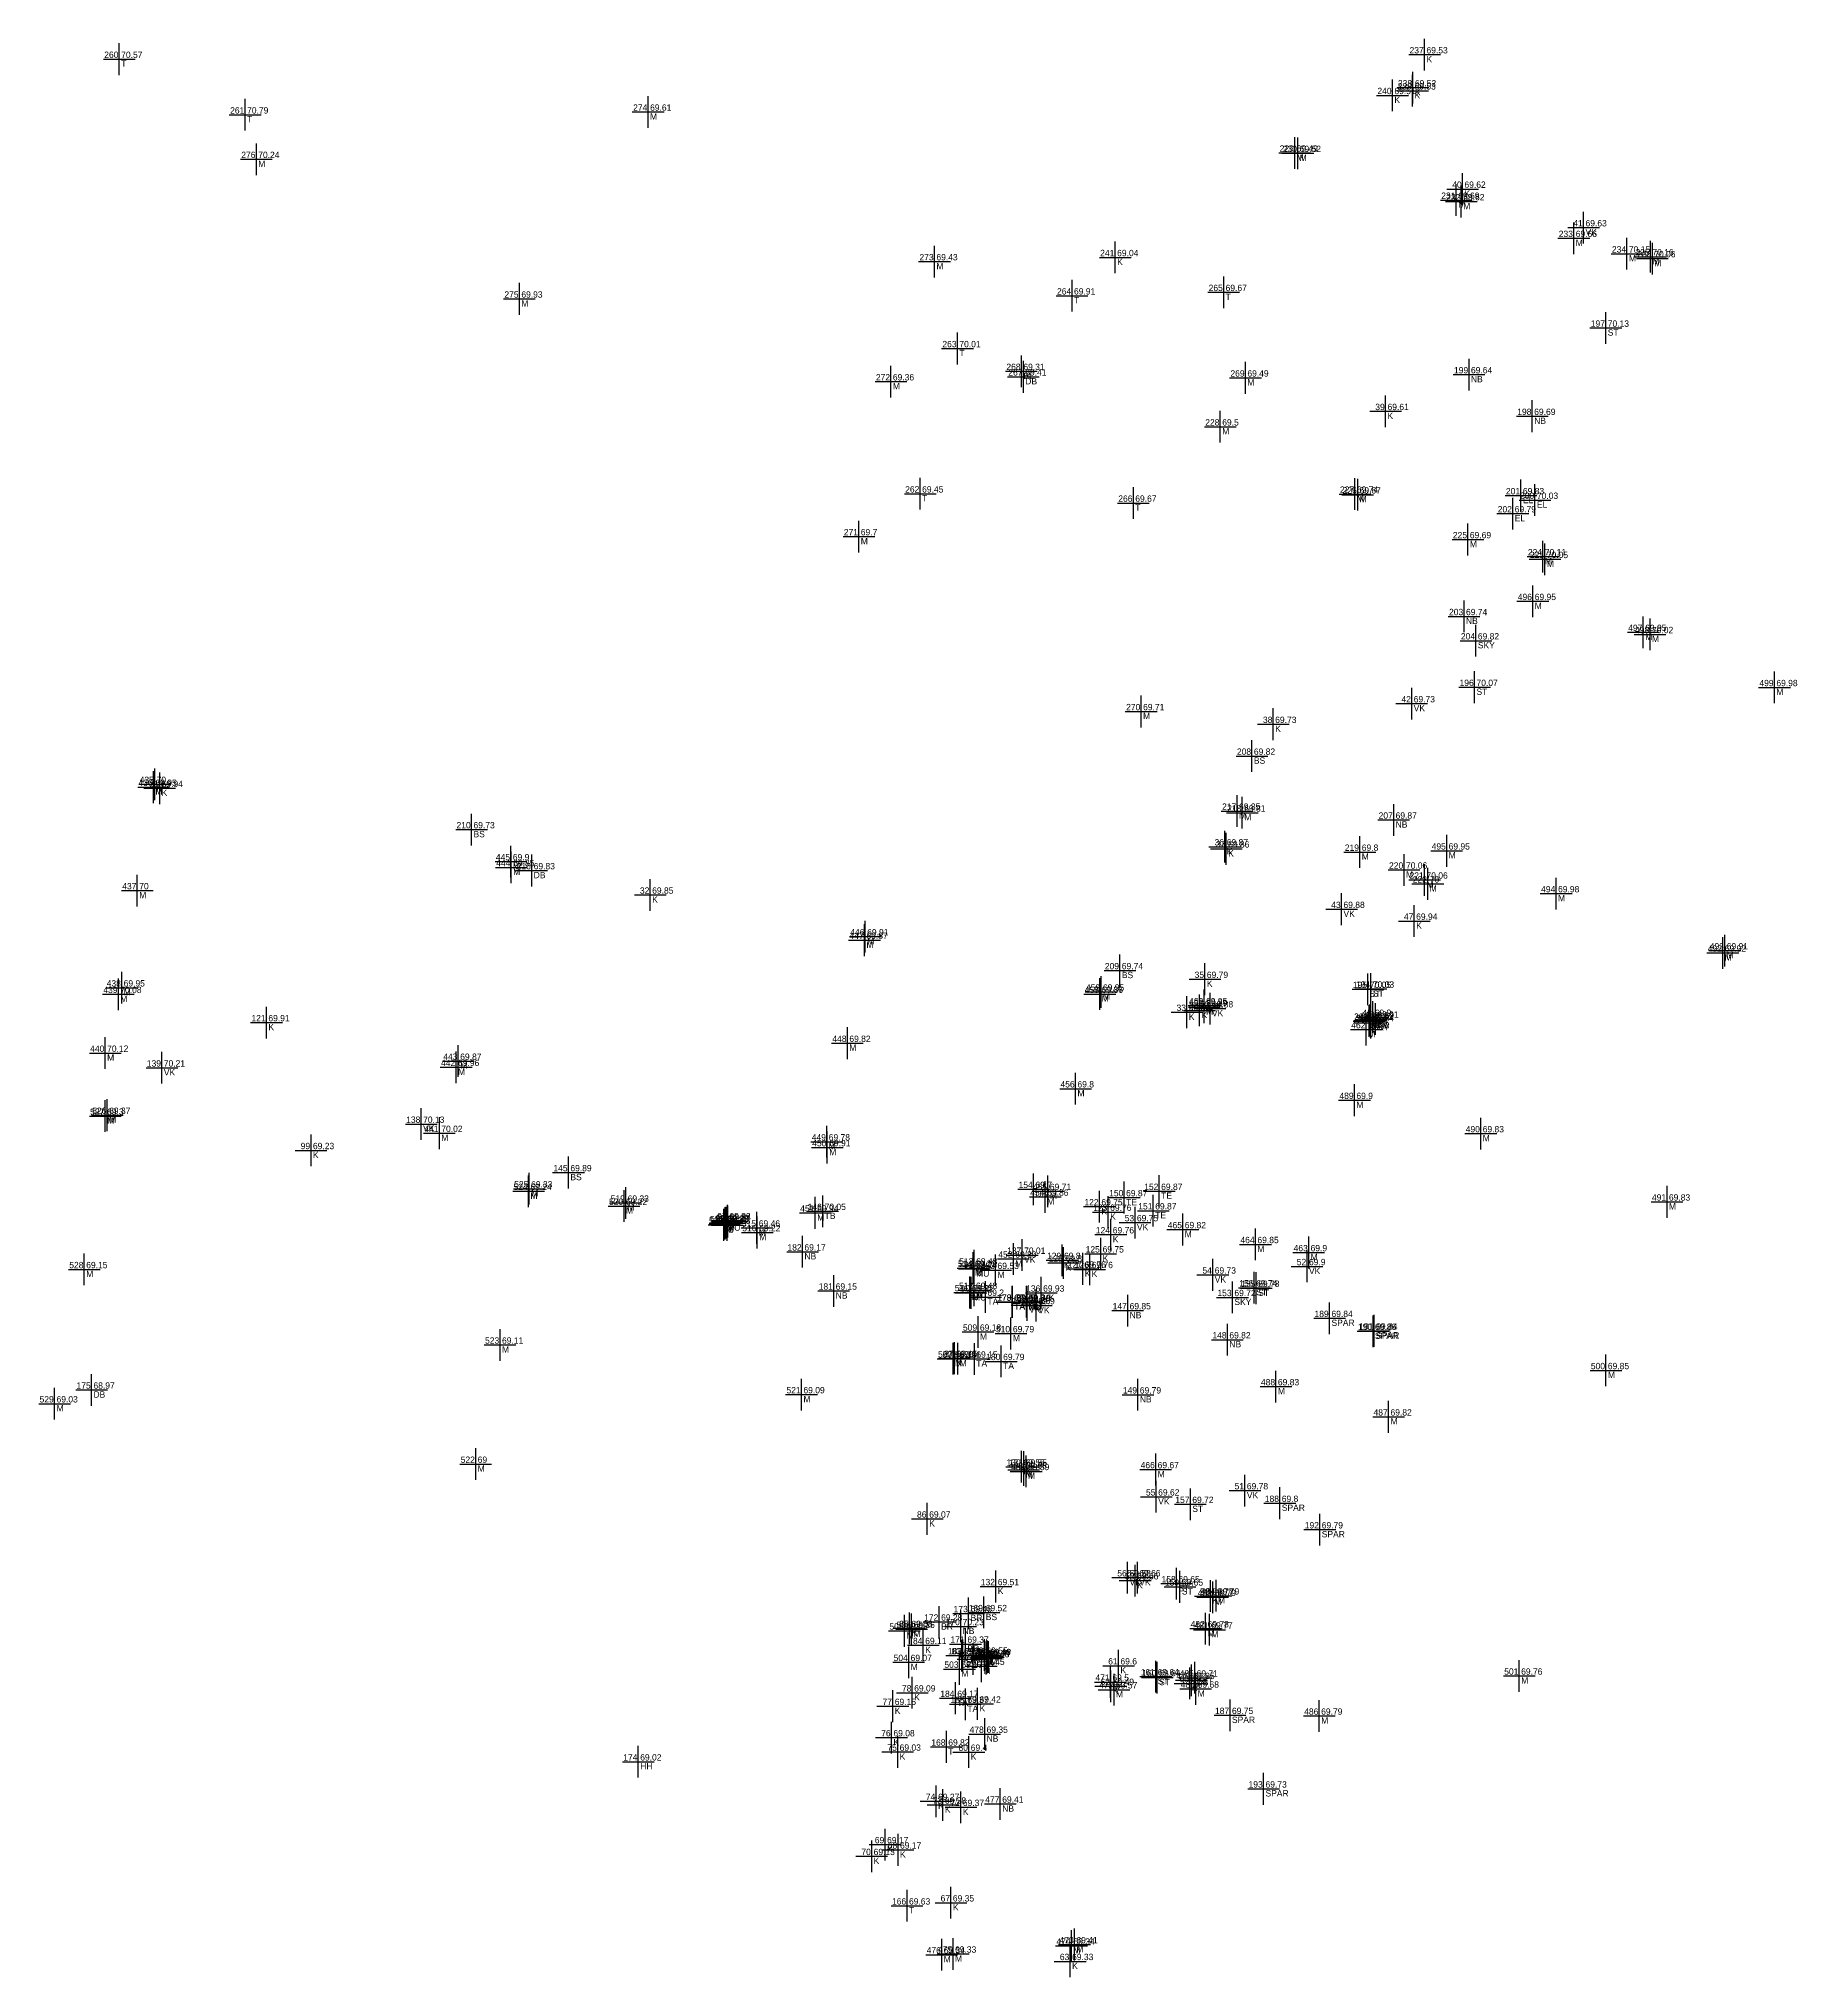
# Model space of a CAD drawing. Header units: metres. Extents: x 152719 to 152886, y 6408449 to 6408667.
# Drawn here: x 152831.1 to 152886.5, y 6408523.5 to 6408584.5 of the extents above; entities that cross this region are included whole.
import ezdxf
from ezdxf.enums import TextEntityAlignment as Align

# ---------------------------------------------------------------- set-up
doc = ezdxf.new("R2010")
doc.units = ezdxf.units.M
doc.header["$PDMODE"] = 2
doc.header["$PDSIZE"] = 0.5
for name, color, linetype in [('BL', 7, 'Continuous'), ('BR', 7, 'Continuous'), ('BS', 7, 'Continuous'), ('DB', 7, 'Continuous'), ('EL', 7, 'Continuous'), ('HH', 7, 'Continuous'), ('K', 7, 'Continuous'), ('M', 7, 'Continuous'), ('MU', 7, 'Continuous'), ('NB', 7, 'Continuous'), ('pntdesc', 1, 'Continuous'), ('pntelev', 2, 'Continuous'), ('pntno', 3, 'Continuous'), ('SKY', 7, 'Continuous'), ('SPAR', 7, 'Continuous'), ('ST', 7, 'Continuous'), ('T', 7, 'Continuous'), ('TA', 7, 'Continuous'), ('TB', 7, 'Continuous'), ('TE', 7, 'Continuous'), ('VK', 7, 'Continuous')]:
    doc.layers.add(name, color=color, linetype=linetype)

# ---------------------------------------------------------------- blocks, each defined once
blk = doc.blocks.new('meas')
at = {"color": 0}
blk.add_point((0, 0), dxfattribs=at)
at = {"layer": 'pntdesc'}
blk.add_attdef('PNTDESC', text='', height=1, dxfattribs=at).set_placement((0.3, -0.21), align=Align.TOP_LEFT)
at = {"layer": 'pntelev'}
blk.add_attdef('PNTELEV', (0.3, 0.19), '', height=1, dxfattribs=at)
at = {"layer": 'pntno'}
blk.add_attdef('PNTNO', text='', height=1, dxfattribs=at).set_placement((-0.14, 0.19), align=Align.RIGHT)

msp = doc.modelspace()

# ---------------------------------------------------------------- block references
at = {"layer": 'BL', "xscale": 0.2, "yscale": 0.2, "zscale": 0.2}
msp.add_blockref('meas', (152862.065, 6408574.027, 69.313), dxfattribs=at).add_auto_attribs({'PNTNO': '268', 'PNTELEV': '69.31', 'PNTDESC': 'BL'})
at = {"layer": 'BR', "xscale": 0.2, "yscale": 0.2, "zscale": 0.2}
for p, values in [((152859.475, 6408534.654, 69.279), {'PNTNO': '172', 'PNTELEV': '69.28', 'PNTDESC': 'BR'}), ((152860.402, 6408534.921, 69.463), {'PNTNO': '173', 'PNTELEV': '69.46', 'PNTDESC': 'BR'}), ((152860.304, 6408533.958, 69.366), {'PNTNO': '171', 'PNTELEV': '69.37', 'PNTDESC': 'BR'})]:
    msp.add_blockref('meas', p, dxfattribs=at).add_auto_attribs(values)
at = {"layer": 'BS', "xscale": 0.2, "yscale": 0.2, "zscale": 0.2}
for p, values in [((152869.325, 6408561.913, 69.821), {'PNTNO': '208', 'PNTELEV': '69.82', 'PNTDESC': 'BS'}), ((152844.75, 6408559.598, 69.734), {'PNTNO': '210', 'PNTELEV': '69.73', 'PNTDESC': 'BS'}), ((152865.166, 6408555.162, 69.742), {'PNTNO': '209', 'PNTELEV': '69.74', 'PNTDESC': 'BS'}), ((152847.801, 6408548.801, 69.894), {'PNTNO': '145', 'PNTELEV': '69.89', 'PNTDESC': 'BS'}), ((152860.881, 6408534.952, 69.522), {'PNTNO': '169', 'PNTELEV': '69.52', 'PNTDESC': 'BS'})]:
    msp.add_blockref('meas', p, dxfattribs=at).add_auto_attribs(values)
at = {"layer": 'DB', "xscale": 0.2, "yscale": 0.2, "zscale": 0.2}
for p, values in [((152862.125, 6408573.852, 69.409), {'PNTNO': '267', 'PNTELEV': '69.41', 'PNTDESC': 'DB'}), ((152846.645, 6408558.308, 69.827), {'PNTNO': '216', 'PNTELEV': '69.83', 'PNTDESC': 'DB'}), ((152862.448, 6408548.275, 69.702), {'PNTNO': '154', 'PNTELEV': '69.7', 'PNTDESC': 'DB'}), ((152832.783, 6408541.957, 68.972), {'PNTNO': '175', 'PNTELEV': '68.97', 'PNTDESC': 'DB'}), ((152867.522, 6408532.896, 69.71), {'PNTNO': '485', 'PNTELEV': '69.71', 'PNTDESC': 'DB'})]:
    msp.add_blockref('meas', p, dxfattribs=at).add_auto_attribs(values)
at = {"layer": 'EL', "xscale": 0.2, "yscale": 0.2, "zscale": 0.2}
for p, values in [((152877.796, 6408570.115, 69.834), {'PNTNO': '201', 'PNTELEV': '69.83', 'PNTDESC': 'EL'}), ((152878.237, 6408569.97, 70.029), {'PNTNO': '200', 'PNTELEV': '70.03', 'PNTDESC': 'EL'}), ((152877.538, 6408569.544, 69.793), {'PNTNO': '202', 'PNTELEV': '69.79', 'PNTDESC': 'EL'})]:
    msp.add_blockref('meas', p, dxfattribs=at).add_auto_attribs(values)
at = {"layer": 'HH', "xscale": 0.2, "yscale": 0.2, "zscale": 0.2}
msp.add_blockref('meas', (152850, 6408530.252, 69.015), dxfattribs=at).add_auto_attribs({'PNTNO': '174', 'PNTELEV': '69.02', 'PNTDESC': 'HH'})
at = {"layer": 'K', "xscale": 0.2, "yscale": 0.2, "zscale": 0.2}
for p, values in [((152874.76, 6408583.994, 69.527), {'PNTNO': '237', 'PNTELEV': '69.53', 'PNTDESC': 'K'}), ((152874.384, 6408582.858, 69.534), {'PNTNO': '239', 'PNTELEV': '69.53', 'PNTDESC': 'K'}), ((152874.395, 6408582.955, 69.522), {'PNTNO': '238', 'PNTELEV': '69.52', 'PNTDESC': 'K'}), ((152873.749, 6408582.712, 69.51), {'PNTNO': '240', 'PNTELEV': '69.51', 'PNTDESC': 'K'}), ((152875.956, 6408579.763, 69.619), {'PNTNO': '40', 'PNTELEV': '69.62', 'PNTDESC': 'K'}), ((152865.019, 6408577.611, 69.042), {'PNTNO': '241', 'PNTELEV': '69.04', 'PNTDESC': 'K'}), ((152873.533, 6408572.765, 69.613), {'PNTNO': '39', 'PNTELEV': '69.61', 'PNTDESC': 'K'}), ((152869.996, 6408562.915, 69.733), {'PNTNO': '38', 'PNTELEV': '69.73', 'PNTDESC': 'K'}), ((152834.929, 6408560.898, 69.942), {'PNTNO': '31', 'PNTELEV': '69.94', 'PNTDESC': 'K'}), ((152868.47, 6408559.059, 69.868), {'PNTNO': '36', 'PNTELEV': '69.87', 'PNTDESC': 'K'}), ((152868.514, 6408558.992, 69.864), {'PNTNO': '37', 'PNTELEV': '69.86', 'PNTDESC': 'K'}), ((152850.377, 6408557.54, 69.845), {'PNTNO': '32', 'PNTELEV': '69.85', 'PNTDESC': 'K'}), ((152874.435, 6408556.719, 69.943), {'PNTNO': '47', 'PNTELEV': '69.94', 'PNTDESC': 'K'}), ((152867.843, 6408554.888, 69.792), {'PNTNO': '35', 'PNTELEV': '69.79', 'PNTDESC': 'K'}), ((152838.291, 6408553.522, 69.912), {'PNTNO': '121', 'PNTELEV': '69.91', 'PNTDESC': 'K'}), ((152867.275, 6408553.85, 69.856), {'PNTNO': '33', 'PNTELEV': '69.86', 'PNTDESC': 'K'}), ((152867.677, 6408553.904, 69.883), {'PNTNO': '34', 'PNTELEV': '69.88', 'PNTDESC': 'K'}), ((152873.13, 6408553.693, 69.904), {'PNTNO': '45', 'PNTELEV': '69.9', 'PNTDESC': 'K'}), ((152873.213, 6408553.636, 69.913), {'PNTNO': '46', 'PNTELEV': '69.91', 'PNTDESC': 'K'}), ((152839.694, 6408549.498, 69.227), {'PNTNO': '99', 'PNTELEV': '69.23', 'PNTDESC': 'K'}), ((152864.522, 6408547.728, 69.749), {'PNTNO': '122', 'PNTELEV': '69.75', 'PNTDESC': 'K'}), ((152864.799, 6408547.556, 69.762), {'PNTNO': '123', 'PNTELEV': '69.76', 'PNTDESC': 'K'}), ((152852.769, 6408547.222, 69.227), {'PNTNO': '98', 'PNTELEV': '69.23', 'PNTDESC': 'K'}), ((152852.807, 6408547.288, 69.317), {'PNTNO': '97', 'PNTELEV': '69.32', 'PNTDESC': 'K'}), ((152864.881, 6408546.845, 69.761), {'PNTNO': '124', 'PNTELEV': '69.76', 'PNTDESC': 'K'}), ((152864.561, 6408546.245, 69.753), {'PNTNO': '125', 'PNTELEV': '69.75', 'PNTDESC': 'K'}), ((152863.345, 6408546.04, 69.803), {'PNTNO': '129', 'PNTELEV': '69.8', 'PNTDESC': 'K'}), ((152863.393, 6408545.954, 69.805), {'PNTNO': '128', 'PNTELEV': '69.8', 'PNTDESC': 'K'}), ((152863.998, 6408545.769, 69.763), {'PNTNO': '127', 'PNTELEV': '69.76', 'PNTDESC': 'K'}), ((152864.216, 6408545.753, 69.759), {'PNTNO': '126', 'PNTELEV': '69.76', 'PNTDESC': 'K'}), ((152859.952, 6408542.957, 69.153), {'PNTNO': '87', 'PNTELEV': '69.15', 'PNTDESC': 'K'}), ((152862.071, 6408539.538, 69.548), {'PNTNO': '130', 'PNTELEV': '69.55', 'PNTDESC': 'K'}), ((152862.145, 6408539.531, 69.546), {'PNTNO': '131', 'PNTELEV': '69.55', 'PNTDESC': 'K'}), ((152859.101, 6408537.899, 69.068), {'PNTNO': '86', 'PNTELEV': '69.07', 'PNTDESC': 'K'}), ((152865.647, 6408535.953, 69.665), {'PNTNO': '58', 'PNTELEV': '69.66', 'PNTDESC': 'K'}), ((152861.26, 6408535.77, 69.515), {'PNTNO': '132', 'PNTELEV': '69.51', 'PNTDESC': 'K'}), ((152868.014, 6408535.468, 69.773), {'PNTNO': '59', 'PNTELEV': '69.77', 'PNTDESC': 'K'}), ((152858.54, 6408534.452, 69.078), {'PNTNO': '85', 'PNTELEV': '69.08', 'PNTDESC': 'K'}), ((152858.975, 6408533.917, 69.108), {'PNTNO': '84', 'PNTELEV': '69.11', 'PNTDESC': 'K'}), ((152860.188, 6408533.593, 69.161), {'PNTNO': '83', 'PNTELEV': '69.16', 'PNTDESC': 'K'}), ((152860.959, 6408533.536, 69.445), {'PNTNO': '82', 'PNTELEV': '69.44', 'PNTDESC': 'K'}), ((152860.959, 6408533.502, 69.433), {'PNTNO': '133', 'PNTELEV': '69.43', 'PNTDESC': 'K'}), ((152860.998, 6408533.569, 69.46), {'PNTNO': '81', 'PNTELEV': '69.46', 'PNTDESC': 'K'}), ((152865.123, 6408533.276, 69.595), {'PNTNO': '61', 'PNTELEV': '69.6', 'PNTDESC': 'K'}), ((152858.628, 6408532.424, 69.087), {'PNTNO': '78', 'PNTELEV': '69.09', 'PNTDESC': 'K'}), ((152864.881, 6408532.629, 69.489), {'PNTNO': '62', 'PNTELEV': '69.49', 'PNTDESC': 'K'}), ((152867.37, 6408532.72, 69.769), {'PNTNO': '60', 'PNTELEV': '69.77', 'PNTDESC': 'K'}), ((152858.016, 6408532, 69.146), {'PNTNO': '77', 'PNTELEV': '69.15', 'PNTDESC': 'K'}), ((152860.685, 6408532.076, 69.422), {'PNTNO': '79', 'PNTELEV': '69.42', 'PNTDESC': 'K'}), ((152857.974, 6408531.011, 69.085), {'PNTNO': '76', 'PNTELEV': '69.08', 'PNTDESC': 'K'}), ((152858.169, 6408530.559, 69.031), {'PNTNO': '75', 'PNTELEV': '69.03', 'PNTDESC': 'K'}), ((152860.408, 6408530.556, 69.404), {'PNTNO': '80', 'PNTELEV': '69.4', 'PNTDESC': 'K'}), ((152859.38, 6408529.008, 69.271), {'PNTNO': '74', 'PNTELEV': '69.27', 'PNTDESC': 'K'}), ((152859.593, 6408528.891, 69.28), {'PNTNO': '73', 'PNTELEV': '69.28', 'PNTDESC': 'K'}), ((152860.159, 6408528.819, 69.367), {'PNTNO': '72', 'PNTELEV': '69.37', 'PNTDESC': 'K'}), ((152857.35, 6408527.274, 69.13), {'PNTNO': '70', 'PNTELEV': '69.13', 'PNTDESC': 'K'}), ((152857.774, 6408527.644, 69.172), {'PNTNO': '69', 'PNTELEV': '69.17', 'PNTDESC': 'K'}), ((152858.181, 6408527.478, 69.166), {'PNTNO': '68', 'PNTELEV': '69.17', 'PNTDESC': 'K'}), ((152859.845, 6408525.814, 69.35), {'PNTNO': '67', 'PNTELEV': '69.35', 'PNTDESC': 'K'}), ((152863.6, 6408523.968, 69.328), {'PNTNO': '63', 'PNTELEV': '69.33', 'PNTDESC': 'K'})]:
    msp.add_blockref('meas', p, dxfattribs=at).add_auto_attribs(values)
at = {"layer": 'M', "xscale": 0.2, "yscale": 0.2, "zscale": 0.2}
for p, values in [((152850.311, 6408582.189, 69.608), {'PNTNO': '274', 'PNTELEV': '69.61', 'PNTDESC': 'M'}), ((152837.972, 6408580.701, 70.24), {'PNTNO': '276', 'PNTELEV': '70.24', 'PNTDESC': 'M'}), ((152870.67, 6408580.901, 69.487), {'PNTNO': '229', 'PNTELEV': '69.49', 'PNTDESC': 'M'}), ((152870.769, 6408580.889, 69.519), {'PNTNO': '230', 'PNTELEV': '69.52', 'PNTDESC': 'M'}), ((152875.759, 6408579.415, 69.688), {'PNTNO': '231', 'PNTELEV': '69.69', 'PNTDESC': 'M'}), ((152875.917, 6408579.37, 69.619), {'PNTNO': '232', 'PNTELEV': '69.62', 'PNTDESC': 'M'}), ((152879.459, 6408578.214, 69.66), {'PNTNO': '233', 'PNTELEV': '69.66', 'PNTDESC': 'M'}), ((152859.328, 6408577.479, 69.431), {'PNTNO': '273', 'PNTELEV': '69.43', 'PNTDESC': 'M'}), ((152881.134, 6408577.725, 70.145), {'PNTNO': '234', 'PNTELEV': '70.15', 'PNTDESC': 'M'}), ((152881.874, 6408577.633, 70.164), {'PNTNO': '235', 'PNTELEV': '70.16', 'PNTDESC': 'M'}), ((152881.932, 6408577.573, 70.063), {'PNTNO': '236', 'PNTELEV': '70.06', 'PNTDESC': 'M'}), ((152846.257, 6408576.305, 69.927), {'PNTNO': '275', 'PNTELEV': '69.93', 'PNTDESC': 'M'}), ((152857.956, 6408573.699, 69.364), {'PNTNO': '272', 'PNTELEV': '69.36', 'PNTDESC': 'M'}), ((152869.12, 6408573.82, 69.489), {'PNTNO': '269', 'PNTELEV': '69.49', 'PNTDESC': 'M'}), ((152868.328, 6408572.279, 69.501), {'PNTNO': '228', 'PNTELEV': '69.5', 'PNTDESC': 'M'}), ((152872.568, 6408570.162, 69.745), {'PNTNO': '227', 'PNTELEV': '69.74', 'PNTDESC': 'M'}), ((152872.654, 6408570.139, 69.672), {'PNTNO': '226', 'PNTELEV': '69.67', 'PNTDESC': 'M'}), ((152856.946, 6408568.822, 69.702), {'PNTNO': '271', 'PNTELEV': '69.7', 'PNTDESC': 'M'}), ((152876.125, 6408568.73, 69.694), {'PNTNO': '225', 'PNTELEV': '69.69', 'PNTDESC': 'M'}), ((152878.487, 6408568.192, 70.106), {'PNTNO': '224', 'PNTELEV': '70.11', 'PNTDESC': 'M'}), ((152878.55, 6408568.106, 70.051), {'PNTNO': '223', 'PNTELEV': '70.05', 'PNTDESC': 'M'}), ((152878.169, 6408566.784, 69.947), {'PNTNO': '496', 'PNTELEV': '69.95', 'PNTDESC': 'M'}), ((152881.647, 6408565.81, 69.952), {'PNTNO': '497', 'PNTELEV': '69.95', 'PNTDESC': 'M'}), ((152881.861, 6408565.742, 70.018), {'PNTNO': '498', 'PNTELEV': '70.02', 'PNTDESC': 'M'}), ((152885.778, 6408564.073, 69.984), {'PNTNO': '499', 'PNTELEV': '69.98', 'PNTDESC': 'M'}), ((152865.836, 6408563.316, 69.708), {'PNTNO': '270', 'PNTELEV': '69.71', 'PNTDESC': 'M'}), ((152834.735, 6408560.934, 69.955), {'PNTNO': '436', 'PNTELEV': '69.95', 'PNTDESC': 'M'}), ((152834.772, 6408561.024, 70), {'PNTNO': '435', 'PNTELEV': '70', 'PNTDESC': 'M'}), ((152868.857, 6408560.182, 69.85), {'PNTNO': '217', 'PNTELEV': '69.85', 'PNTDESC': 'M'}), ((152869.02, 6408560.127, 69.811), {'PNTNO': '218', 'PNTELEV': '69.81', 'PNTDESC': 'M'}), ((152845.989, 6408558.59, 69.904), {'PNTNO': '445', 'PNTELEV': '69.9', 'PNTDESC': 'M'}), ((152845.999, 6408558.406, 69.851), {'PNTNO': '444', 'PNTELEV': '69.85', 'PNTDESC': 'M'}), ((152872.722, 6408558.89, 69.803), {'PNTNO': '219', 'PNTELEV': '69.8', 'PNTDESC': 'M'}), ((152875.457, 6408558.93, 69.954), {'PNTNO': '495', 'PNTELEV': '69.95', 'PNTDESC': 'M'}), ((152874.115, 6408558.328, 70.061), {'PNTNO': '220', 'PNTELEV': '70.06', 'PNTDESC': 'M'}), ((152874.76, 6408558.014, 70.063), {'PNTNO': '221', 'PNTELEV': '70.06', 'PNTDESC': 'M'}), ((152874.863, 6408557.889, 70.004), {'PNTNO': '222', 'PNTELEV': '70', 'PNTDESC': 'M'}), ((152834.224, 6408557.678, 70.001), {'PNTNO': '437', 'PNTELEV': '70', 'PNTDESC': 'M'}), ((152878.904, 6408557.583, 69.976), {'PNTNO': '494', 'PNTELEV': '69.98', 'PNTDESC': 'M'}), ((152857.124, 6408556.115, 69.871), {'PNTNO': '447', 'PNTELEV': '69.87', 'PNTDESC': 'M'}), ((152857.148, 6408556.227, 69.913), {'PNTNO': '446', 'PNTELEV': '69.91', 'PNTDESC': 'M'}), ((152884.152, 6408555.715, 69.917), {'PNTNO': '492', 'PNTELEV': '69.92', 'PNTDESC': 'M'}), ((152884.215, 6408555.787, 69.915), {'PNTNO': '493', 'PNTELEV': '69.91', 'PNTDESC': 'M'}), ((152833.628, 6408554.412, 70.078), {'PNTNO': '439', 'PNTELEV': '70.08', 'PNTDESC': 'M'}), ((152833.733, 6408554.619, 69.95), {'PNTNO': '438', 'PNTELEV': '69.95', 'PNTDESC': 'M'}), ((152864.533, 6408554.419, 69.866), {'PNTNO': '458', 'PNTELEV': '69.87', 'PNTDESC': 'M'}), ((152864.533, 6408554.418, 69.86), {'PNTNO': '457', 'PNTELEV': '69.86', 'PNTDESC': 'M'}), ((152864.571, 6408554.487, 69.948), {'PNTNO': '459', 'PNTELEV': '69.95', 'PNTDESC': 'M'}), ((152867.818, 6408554.058, 69.949), {'PNTNO': '460', 'PNTELEV': '69.95', 'PNTDESC': 'M'}), ((152867.821, 6408554.008, 69.886), {'PNTNO': '461', 'PNTELEV': '69.89', 'PNTDESC': 'M'}), ((152856.586, 6408552.874, 69.82), {'PNTNO': '448', 'PNTELEV': '69.82', 'PNTDESC': 'M'}), ((152872.924, 6408553.3, 69.93), {'PNTNO': '462', 'PNTELEV': '69.93', 'PNTDESC': 'M'}), ((152833.213, 6408552.562, 70.118), {'PNTNO': '440', 'PNTELEV': '70.12', 'PNTDESC': 'M'}), ((152844.332, 6408552.309, 69.867), {'PNTNO': '443', 'PNTELEV': '69.87', 'PNTDESC': 'M'}), ((152844.264, 6408552.114, 69.96), {'PNTNO': '442', 'PNTELEV': '69.96', 'PNTDESC': 'M'}), ((152863.769, 6408551.441, 69.804), {'PNTNO': '456', 'PNTELEV': '69.8', 'PNTDESC': 'M'}), ((152872.553, 6408551.078, 69.898), {'PNTNO': '489', 'PNTELEV': '69.9', 'PNTDESC': 'M'}), ((152833.213, 6408550.578, 69.297), {'PNTNO': '527', 'PNTELEV': '69.3', 'PNTDESC': 'M'}), ((152833.276, 6408550.608, 69.366), {'PNTNO': '526', 'PNTELEV': '69.37', 'PNTDESC': 'M'}), ((152843.737, 6408550.04, 70.016), {'PNTNO': '441', 'PNTELEV': '70.02', 'PNTDESC': 'M'}), ((152876.53, 6408550.027, 69.827), {'PNTNO': '490', 'PNTELEV': '69.83', 'PNTDESC': 'M'}), ((152855.936, 6408549.771, 69.777), {'PNTNO': '449', 'PNTELEV': '69.78', 'PNTDESC': 'M'}), ((152855.951, 6408549.589, 69.911), {'PNTNO': '450', 'PNTELEV': '69.91', 'PNTDESC': 'M'}), ((152846.544, 6408548.212, 69.238), {'PNTNO': '524', 'PNTELEV': '69.24', 'PNTDESC': 'M'}), ((152846.565, 6408548.293, 69.326), {'PNTNO': '525', 'PNTELEV': '69.33', 'PNTDESC': 'M'}), ((152862.816, 6408548.031, 69.861), {'PNTNO': '454', 'PNTELEV': '69.86', 'PNTDESC': 'M'}), ((152862.9, 6408548.211, 69.712), {'PNTNO': '455', 'PNTELEV': '69.71', 'PNTDESC': 'M'}), ((152849.552, 6408547.744, 69.221), {'PNTNO': '520', 'PNTELEV': '69.22', 'PNTDESC': 'M'}), ((152849.604, 6408547.842, 69.329), {'PNTNO': '519', 'PNTELEV': '69.33', 'PNTDESC': 'M'}), ((152855.572, 6408547.532, 69.94), {'PNTNO': '451', 'PNTELEV': '69.94', 'PNTDESC': 'M'}), ((152882.394, 6408547.879, 69.831), {'PNTNO': '491', 'PNTELEV': '69.83', 'PNTDESC': 'M'}), ((152852.698, 6408547.153, 69.242), {'PNTNO': '518', 'PNTELEV': '69.24', 'PNTDESC': 'M'}), ((152852.734, 6408547.197, 69.324), {'PNTNO': '517', 'PNTELEV': '69.32', 'PNTDESC': 'M'}), ((152853.734, 6408547.059, 69.464), {'PNTNO': '515', 'PNTELEV': '69.46', 'PNTDESC': 'M'}), ((152853.747, 6408546.913, 69.22), {'PNTNO': '516', 'PNTELEV': '69.22', 'PNTDESC': 'M'}), ((152867.148, 6408547.008, 69.823), {'PNTNO': '465', 'PNTELEV': '69.82', 'PNTDESC': 'M'}), ((152869.436, 6408546.539, 69.845), {'PNTNO': '464', 'PNTELEV': '69.85', 'PNTDESC': 'M'}), ((152871.11, 6408546.284, 69.905), {'PNTNO': '463', 'PNTELEV': '69.9', 'PNTDESC': 'M'}), ((152832.555, 6408545.75, 69.155), {'PNTNO': '528', 'PNTELEV': '69.15', 'PNTDESC': 'M'}), ((152860.54, 6408545.794, 69.22), {'PNTNO': '514', 'PNTELEV': '69.22', 'PNTDESC': 'M'}), ((152860.578, 6408545.866, 69.479), {'PNTNO': '513', 'PNTELEV': '69.48', 'PNTDESC': 'M'}), ((152861.252, 6408545.725, 69.531), {'PNTNO': '453', 'PNTELEV': '69.53', 'PNTDESC': 'M'}), ((152861.811, 6408546.082, 69.891), {'PNTNO': '452', 'PNTELEV': '69.89', 'PNTDESC': 'M'}), ((152860.441, 6408545.025, 69.208), {'PNTNO': '511', 'PNTELEV': '69.21', 'PNTDESC': 'M'}), ((152860.572, 6408545.098, 69.481), {'PNTNO': '512', 'PNTELEV': '69.48', 'PNTDESC': 'M'}), ((152860.697, 6408543.781, 69.181), {'PNTNO': '509', 'PNTELEV': '69.18', 'PNTDESC': 'M'}), ((152861.736, 6408543.733, 69.79), {'PNTNO': '510', 'PNTELEV': '69.79', 'PNTDESC': 'M'}), ((152845.648, 6408543.373, 69.107), {'PNTNO': '523', 'PNTELEV': '69.11', 'PNTDESC': 'M'}), ((152859.913, 6408542.939, 69.151), {'PNTNO': '507', 'PNTELEV': '69.15', 'PNTDESC': 'M'}), ((152860.058, 6408542.939, 69.212), {'PNTNO': '508', 'PNTELEV': '69.21', 'PNTDESC': 'M'}), ((152880.471, 6408542.571, 69.853), {'PNTNO': '500', 'PNTELEV': '69.85', 'PNTDESC': 'M'}), ((152870.081, 6408542.062, 69.833), {'PNTNO': '488', 'PNTELEV': '69.83', 'PNTDESC': 'M'}), ((152831.62, 6408541.524, 69.033), {'PNTNO': '529', 'PNTELEV': '69.03', 'PNTDESC': 'M'}), ((152855.14, 6408541.811, 69.087), {'PNTNO': '521', 'PNTELEV': '69.09', 'PNTDESC': 'M'}), ((152873.627, 6408541.111, 69.822), {'PNTNO': '487', 'PNTELEV': '69.82', 'PNTDESC': 'M'}), ((152844.882, 6408539.622, 68.999), {'PNTNO': '522', 'PNTELEV': '69', 'PNTDESC': 'M'}), ((152866.293, 6408539.451, 69.668), {'PNTNO': '466', 'PNTELEV': '69.67', 'PNTDESC': 'M'}), ((152862.137, 6408539.437, 69.678), {'PNTNO': '468', 'PNTELEV': '69.68', 'PNTDESC': 'M'}), ((152862.213, 6408539.393, 69.592), {'PNTNO': '467', 'PNTELEV': '69.59', 'PNTDESC': 'M'}), ((152868.09, 6408535.429, 69.794), {'PNTNO': '483', 'PNTELEV': '69.79', 'PNTDESC': 'M'}), ((152868.194, 6408535.477, 69.791), {'PNTNO': '484', 'PNTELEV': '69.79', 'PNTDESC': 'M'}), ((152858.38, 6408534.372, 69.053), {'PNTNO': '505', 'PNTELEV': '69.05', 'PNTDESC': 'M'}), ((152858.608, 6408534.423, 69.158), {'PNTNO': '506', 'PNTELEV': '69.16', 'PNTDESC': 'M'}), ((152867.866, 6408534.443, 69.782), {'PNTNO': '482', 'PNTELEV': '69.78', 'PNTDESC': 'M'}), ((152867.986, 6408534.407, 69.77), {'PNTNO': '481', 'PNTELEV': '69.77', 'PNTDESC': 'M'}), ((152858.515, 6408533.382, 69.067), {'PNTNO': '504', 'PNTELEV': '69.07', 'PNTDESC': 'M'}), ((152860.9, 6408533.611, 69.545), {'PNTNO': '469', 'PNTELEV': '69.55', 'PNTDESC': 'M'}), ((152861.024, 6408533.547, 69.467), {'PNTNO': '470', 'PNTELEV': '69.47', 'PNTDESC': 'M'}), ((152860.113, 6408533.17, 69.167), {'PNTNO': '503', 'PNTELEV': '69.17', 'PNTDESC': 'M'}), ((152860.805, 6408533.26, 69.45), {'PNTNO': '502', 'PNTELEV': '69.45', 'PNTDESC': 'M'}), ((152864.87, 6408532.761, 69.498), {'PNTNO': '471', 'PNTELEV': '69.5', 'PNTDESC': 'M'}), ((152867.418, 6408532.815, 69.848), {'PNTNO': '479', 'PNTELEV': '69.85', 'PNTDESC': 'M'}), ((152877.742, 6408532.953, 69.761), {'PNTNO': '501', 'PNTELEV': '69.76', 'PNTDESC': 'M'}), ((152864.983, 6408532.52, 69.566), {'PNTNO': '472', 'PNTELEV': '69.57', 'PNTDESC': 'M'}), ((152867.555, 6408532.544, 69.675), {'PNTNO': '480', 'PNTELEV': '69.68', 'PNTDESC': 'M'}), ((152871.444, 6408531.692, 69.786), {'PNTNO': '486', 'PNTELEV': '69.79', 'PNTDESC': 'M'}), ((152859.914, 6408524.202, 69.334), {'PNTNO': '475', 'PNTELEV': '69.33', 'PNTDESC': 'M'}), ((152863.642, 6408524.454, 69.343), {'PNTNO': '474', 'PNTELEV': '69.34', 'PNTDESC': 'M'}), ((152863.737, 6408524.497, 69.408), {'PNTNO': '473', 'PNTELEV': '69.41', 'PNTDESC': 'M'}), ((152859.555, 6408524.177, 69.34), {'PNTNO': '476', 'PNTELEV': '69.34', 'PNTDESC': 'M'})]:
    msp.add_blockref('meas', p, dxfattribs=at).add_auto_attribs(values)
at = {"layer": 'MU', "xscale": 0.2, "yscale": 0.2, "zscale": 0.2}
for p, values in [((152852.74, 6408547.21, 69.231), {'PNTNO': '92', 'PNTELEV': '69.23', 'PNTDESC': 'MU'}), ((152852.802, 6408547.146, 69.227), {'PNTNO': '95', 'PNTELEV': '69.23', 'PNTDESC': '0'}), ((152852.821, 6408547.259, 69.339), {'PNTNO': '96', 'PNTELEV': '69.34', 'PNTDESC': '0'}), ((152860.579, 6408545.765, 69.244), {'PNTNO': '91', 'PNTELEV': '69.24', 'PNTDESC': 'MU'}), ((152860.479, 6408545.014, 69.218), {'PNTNO': '90', 'PNTELEV': '69.22', 'PNTDESC': 'MU'}), ((152862.224, 6408544.733, 69.795), {'PNTNO': '88', 'PNTELEV': '69.8', 'PNTDESC': 'MU'}), ((152862.244, 6408544.707, 69.79), {'PNTNO': '89', 'PNTELEV': '69.79', 'PNTDESC': 'MU'})]:
    msp.add_blockref('meas', p, dxfattribs=at).add_auto_attribs(values)
at = {"layer": 'NB', "xscale": 0.2, "yscale": 0.2, "zscale": 0.2}
for p, values in [((152876.16, 6408573.921, 69.637), {'PNTNO': '199', 'PNTELEV': '69.64', 'PNTDESC': 'NB'}), ((152878.152, 6408572.612, 69.695), {'PNTNO': '198', 'PNTELEV': '69.69', 'PNTDESC': 'NB'}), ((152876.004, 6408566.309, 69.737), {'PNTNO': '203', 'PNTELEV': '69.74', 'PNTDESC': 'NB'}), ((152873.787, 6408559.902, 69.875), {'PNTNO': '207', 'PNTELEV': '69.87', 'PNTDESC': 'NB'}), ((152855.172, 6408546.306, 69.171), {'PNTNO': '182', 'PNTELEV': '69.17', 'PNTDESC': 'NB'}), ((152856.155, 6408545.074, 69.149), {'PNTNO': '181', 'PNTELEV': '69.15', 'PNTDESC': 'NB'}), ((152865.411, 6408544.455, 69.849), {'PNTNO': '147', 'PNTELEV': '69.85', 'PNTDESC': 'NB'}), ((152868.552, 6408543.539, 69.822), {'PNTNO': '148', 'PNTELEV': '69.82', 'PNTDESC': 'NB'}), ((152865.733, 6408541.806, 69.79), {'PNTNO': '149', 'PNTELEV': '69.79', 'PNTDESC': 'NB'}), ((152860.153, 6408534.512, 70.232), {'PNTNO': '170', 'PNTELEV': '70.23', 'PNTDESC': 'NB'}), ((152860.907, 6408531.123, 69.352), {'PNTNO': '478', 'PNTELEV': '69.35', 'PNTDESC': 'NB'}), ((152861.4, 6408528.923, 69.412), {'PNTNO': '477', 'PNTELEV': '69.41', 'PNTDESC': 'NB'})]:
    msp.add_blockref('meas', p, dxfattribs=at).add_auto_attribs(values)
at = {"layer": 'SKY', "xscale": 0.2, "yscale": 0.2, "zscale": 0.2}
for p, values in [((152876.377, 6408565.544, 69.82), {'PNTNO': '204', 'PNTELEV': '69.82', 'PNTDESC': 'SKY'}), ((152873.014, 6408553.571, 68.796), {'PNTNO': '206', 'PNTELEV': '68.8', 'PNTDESC': 'SKY'}), ((152873.063, 6408553.519, 68.836), {'PNTNO': '205', 'PNTELEV': '68.84', 'PNTDESC': 'SKY'}), ((152868.71, 6408544.871, 69.724), {'PNTNO': '153', 'PNTELEV': '69.72', 'PNTDESC': 'SKY'})]:
    msp.add_blockref('meas', p, dxfattribs=at).add_auto_attribs(values)
at = {"layer": 'SPAR', "xscale": 0.2, "yscale": 0.2, "zscale": 0.2}
for p, values in [((152871.768, 6408544.213, 69.836), {'PNTNO': '189', 'PNTELEV': '69.84', 'PNTDESC': 'SPAR'}), ((152873.137, 6408543.805, 69.861), {'PNTNO': '190', 'PNTELEV': '69.86', 'PNTDESC': 'SPAR'}), ((152873.176, 6408543.818, 69.843), {'PNTNO': '191', 'PNTELEV': '69.84', 'PNTDESC': 'SPAR'}), ((152870.203, 6408538.391, 69.797), {'PNTNO': '188', 'PNTELEV': '69.8', 'PNTDESC': 'SPAR'}), ((152871.461, 6408537.558, 69.793), {'PNTNO': '192', 'PNTELEV': '69.79', 'PNTDESC': 'SPAR'}), ((152868.634, 6408531.715, 69.748), {'PNTNO': '187', 'PNTELEV': '69.75', 'PNTDESC': 'SPAR'}), ((152869.691, 6408529.4, 69.729), {'PNTNO': '193', 'PNTELEV': '69.73', 'PNTDESC': 'SPAR'})]:
    msp.add_blockref('meas', p, dxfattribs=at).add_auto_attribs(values)
at = {"layer": 'ST', "xscale": 0.2, "yscale": 0.2, "zscale": 0.2}
for p, values in [((152880.468, 6408575.389, 70.129), {'PNTNO': '197', 'PNTELEV': '70.13', 'PNTDESC': 'ST'}), ((152876.335, 6408564.081, 70.07), {'PNTNO': '196', 'PNTELEV': '70.07', 'PNTDESC': 'ST'}), ((152872.975, 6408554.571, 70.047), {'PNTNO': '195', 'PNTELEV': '70.05', 'PNTDESC': 'ST'}), ((152873.072, 6408554.582, 70.033), {'PNTNO': '194', 'PNTELEV': '70.03', 'PNTDESC': 'ST'}), ((152869.398, 6408545.175, 69.74), {'PNTNO': '156', 'PNTELEV': '69.74', 'PNTDESC': 'ST'}), ((152869.46, 6408545.161, 69.783), {'PNTNO': '155', 'PNTELEV': '69.78', 'PNTDESC': 'ST'}), ((152867.385, 6408538.358, 69.719), {'PNTNO': '157', 'PNTELEV': '69.72', 'PNTDESC': 'ST'}), ((152866.951, 6408535.858, 69.653), {'PNTNO': '158', 'PNTELEV': '69.65', 'PNTDESC': 'ST'}), ((152867.057, 6408535.758, 69.651), {'PNTNO': '159', 'PNTELEV': '69.65', 'PNTDESC': 'ST'}), ((152866.296, 6408532.933, 69.639), {'PNTNO': '161', 'PNTELEV': '69.64', 'PNTDESC': 'ST'}), ((152866.341, 6408532.902, 69.637), {'PNTNO': '160', 'PNTELEV': '69.64', 'PNTDESC': 'ST'})]:
    msp.add_blockref('meas', p, dxfattribs=at).add_auto_attribs(values)
at = {"layer": 'T', "xscale": 0.2, "yscale": 0.2, "zscale": 0.2}
for p, values in [((152833.656, 6408583.853, 70.568), {'PNTNO': '260', 'PNTELEV': '70.57', 'PNTDESC': 'T'}), ((152837.621, 6408582.101, 70.79), {'PNTNO': '261', 'PNTELEV': '70.79', 'PNTDESC': 'T'}), ((152863.66, 6408576.404, 69.906), {'PNTNO': '264', 'PNTELEV': '69.91', 'PNTDESC': 'T'}), ((152868.434, 6408576.512, 69.666), {'PNTNO': '265', 'PNTELEV': '69.67', 'PNTDESC': 'T'}), ((152860.05, 6408574.744, 70.011), {'PNTNO': '263', 'PNTELEV': '70.01', 'PNTDESC': 'T'}), ((152858.878, 6408570.17, 69.453), {'PNTNO': '262', 'PNTELEV': '69.45', 'PNTDESC': 'T'}), ((152865.589, 6408569.879, 69.674), {'PNTNO': '266', 'PNTELEV': '69.67', 'PNTDESC': 'T'}), ((152859.701, 6408530.72, 69.82), {'PNTNO': '168', 'PNTELEV': '69.82', 'PNTDESC': 'T'}), ((152858.464, 6408525.718, 69.627), {'PNTNO': '166', 'PNTELEV': '69.63', 'PNTDESC': 'T'})]:
    msp.add_blockref('meas', p, dxfattribs=at).add_auto_attribs(values)
at = {"layer": 'TA', "xscale": 0.2, "yscale": 0.2, "zscale": 0.2}
for p, values in [((152860.935, 6408544.88, 69.2), {'PNTNO': '177', 'PNTELEV': '69.2', 'PNTDESC': 'TA'}), ((152861.774, 6408544.724, 69.787), {'PNTNO': '178', 'PNTELEV': '69.79', 'PNTDESC': 'TA'}), ((152861.783, 6408544.731, 69.785), {'PNTNO': '179', 'PNTELEV': '69.78', 'PNTDESC': 'TA'}), ((152860.583, 6408542.934, 69.154), {'PNTNO': '176', 'PNTELEV': '69.15', 'PNTDESC': 'TA'}), ((152861.429, 6408542.857, 69.788), {'PNTNO': '180', 'PNTELEV': '69.79', 'PNTDESC': 'TA'}), ((152860.222, 6408533.597, 69.141), {'PNTNO': '183', 'PNTELEV': '69.14', 'PNTDESC': 'TA'}), ((152860.54, 6408533.485, 69.445), {'PNTNO': '186', 'PNTELEV': '69.45', 'PNTDESC': 'TA'}), ((152859.984, 6408532.252, 69.175), {'PNTNO': '184', 'PNTELEV': '69.17', 'PNTDESC': 'TA'}), ((152860.301, 6408532.062, 69.366), {'PNTNO': '185', 'PNTELEV': '69.37', 'PNTDESC': 'TA'})]:
    msp.add_blockref('meas', p, dxfattribs=at).add_auto_attribs(values)
at = {"layer": 'TB', "xscale": 0.2, "yscale": 0.2, "zscale": 0.2}
msp.add_blockref('meas', (152855.807, 6408547.582, 70.053), dxfattribs=at).add_auto_attribs({'PNTNO': '146', 'PNTELEV': '70.05', 'PNTDESC': 'TB'})
at = {"layer": 'TE', "xscale": 0.2, "yscale": 0.2, "zscale": 0.2}
for p, values in [((152865.301, 6408548.014, 69.872), {'PNTNO': '150', 'PNTELEV': '69.87', 'PNTDESC': 'TE'}), ((152866.405, 6408548.215, 69.871), {'PNTNO': '152', 'PNTELEV': '69.87', 'PNTDESC': 'TE'}), ((152866.218, 6408547.6, 69.869), {'PNTNO': '151', 'PNTELEV': '69.87', 'PNTDESC': 'TE'})]:
    msp.add_blockref('meas', p, dxfattribs=at).add_auto_attribs(values)
at = {"layer": 'VK', "xscale": 0.2, "yscale": 0.2, "zscale": 0.2}
for p, values in [((152879.768, 6408578.548, 69.632), {'PNTNO': '41', 'PNTELEV': '69.63', 'PNTDESC': 'VK'}), ((152874.357, 6408563.563, 69.729), {'PNTNO': '42', 'PNTELEV': '69.73', 'PNTDESC': 'VK'}), ((152872.146, 6408557.091, 69.878), {'PNTNO': '43', 'PNTELEV': '69.88', 'PNTDESC': 'VK'}), ((152868.003, 6408553.96, 69.877), {'PNTNO': '50', 'PNTELEV': '69.88', 'PNTDESC': 'VK'}), ((152873.035, 6408553.592, 69.914), {'PNTNO': '48', 'PNTELEV': '69.91', 'PNTDESC': 'VK'}), ((152873.063, 6408553.576, 69.894), {'PNTNO': '44', 'PNTELEV': '69.89', 'PNTDESC': 'VK'}), ((152873.069, 6408553.613, 69.892), {'PNTNO': '49', 'PNTELEV': '69.89', 'PNTDESC': 'VK'}), ((152834.998, 6408552.099, 70.211), {'PNTNO': '139', 'PNTELEV': '70.21', 'PNTDESC': 'VK'}), ((152843.164, 6408550.326, 70.13), {'PNTNO': '138', 'PNTELEV': '70.13', 'PNTDESC': 'VK'}), ((152865.641, 6408547.226, 69.752), {'PNTNO': '53', 'PNTELEV': '69.75', 'PNTDESC': 'VK'}), ((152862.089, 6408546.203, 70.014), {'PNTNO': '137', 'PNTELEV': '70.01', 'PNTDESC': 'VK'}), ((152868.091, 6408545.581, 69.735), {'PNTNO': '54', 'PNTELEV': '69.73', 'PNTDESC': 'VK'}), ((152871.06, 6408545.845, 69.902), {'PNTNO': '52', 'PNTELEV': '69.9', 'PNTDESC': 'VK'}), ((152862.688, 6408545.013, 69.927), {'PNTNO': '136', 'PNTELEV': '69.93', 'PNTDESC': 'VK'}), ((152862.246, 6408544.628, 69.863), {'PNTNO': '134', 'PNTELEV': '69.86', 'PNTDESC': 'VK'}), ((152862.533, 6408544.614, 69.9), {'PNTNO': '135', 'PNTELEV': '69.9', 'PNTDESC': 'VK'}), ((152866.311, 6408538.594, 69.619), {'PNTNO': '55', 'PNTELEV': '69.62', 'PNTDESC': 'VK'}), ((152869.103, 6408538.787, 69.783), {'PNTNO': '51', 'PNTELEV': '69.78', 'PNTDESC': 'VK'}), ((152865.409, 6408536.047, 69.579), {'PNTNO': '56', 'PNTELEV': '69.58', 'PNTDESC': 'VK'}), ((152865.716, 6408536.049, 69.657), {'PNTNO': '57', 'PNTELEV': '69.66', 'PNTDESC': 'VK'})]:
    msp.add_blockref('meas', p, dxfattribs=at).add_auto_attribs(values)

doc.saveas('drawing.dxf')
